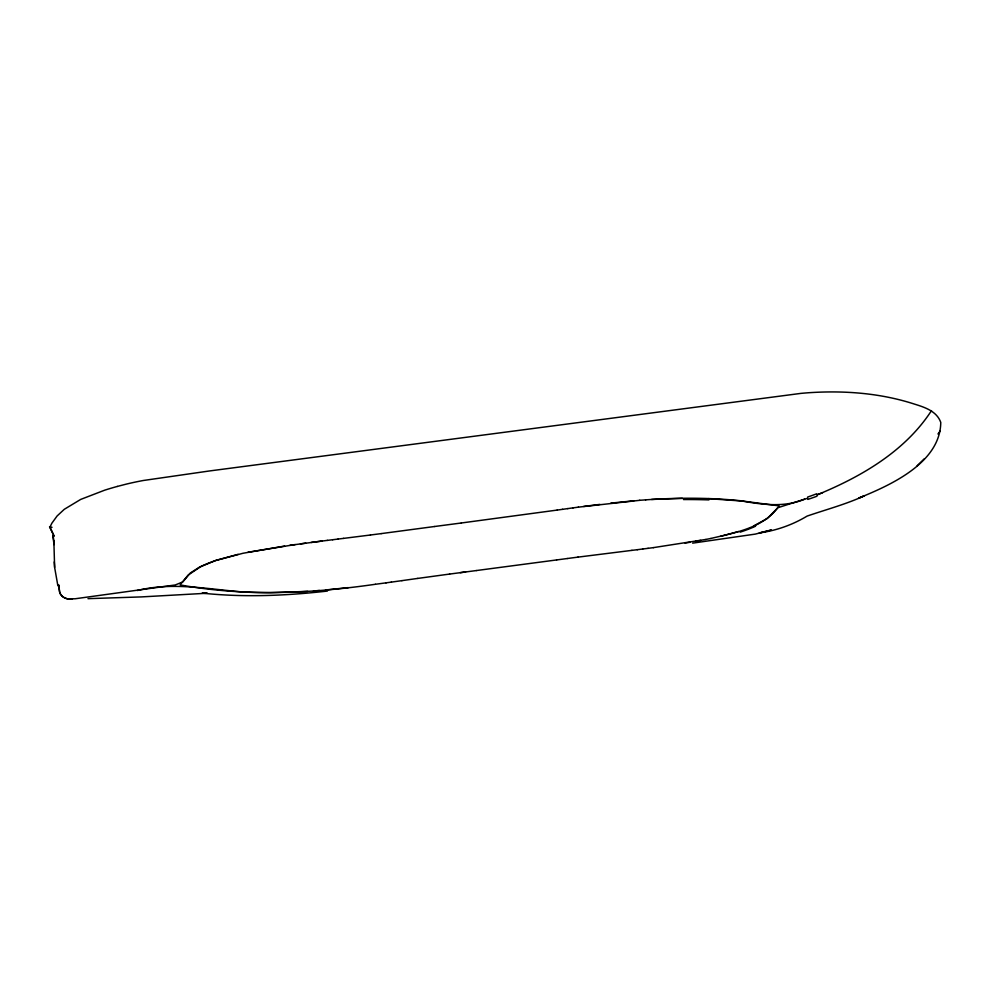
<?xml version="1.0" encoding="UTF-8"?>
<svg xmlns="http://www.w3.org/2000/svg" width="991" height="991" viewBox="0 0 991 991"><rect width="100%" height="100%" fill="white"/><g stroke="black" fill="none" stroke-linecap="round" stroke-linejoin="round"><path stroke-width="1.49" d="M117.285 486.445L126.414 484.091A253.869 84.322 6.1 0 1 143.224 480.511L209.312 470.985L800.976 393.377A188.538 62.631 6.1 0 1 809.251 392.696C844.567 390.38 880.652 393.105 914.445 404.093C924.776 407.301 936.768 411.178 940.769 422.401C940.286 462.97 890.302 485.256 858.64 498.114L864.561 495.723C846.066 504.27 826.308 509.498 807.108 516.088C792.478 524.883 776.201 530.656 759.255 532.935L771.407 530.012L755.278 534.112L692.635 543.142M940.087 431.11L937.957 433.984M931.478 410.646C904.969 451.512 860.944 476.869 816.894 494.93L822.666 492.676M917.084 465.844L924.318 458.808M754.077 525.738L767.356 518.466L777.836 507.726L807.727 498.188M804.593 499.204C783.955 507.801 761.621 504.568 740.364 500.728C708.887 497.494 677.126 497.655 645.575 499.86M738.481 531.523L720.618 536.342M238.125 554.328L215.753 560.423L199.302 567.248L190.247 573.058L182.827 581.915L175.221 584.975L75.105 598.775L67.908 598.886A20.935 15.881 -58.9 0 1 66.075 598.428L64.365 597.709M710.993 538.423C735.087 532.65 764.111 527.968 779.075 505.856L743.039 501.099L708.243 498.646M705.939 539.426L710.869 538.46M248.01 552.235L295.219 544.567M705.84 539.451L653.342 547.639M695.546 541.334L700.724 540.417M685.029 543.08L690.306 542.226M284.603 546.078L243.018 553.263L216.174 560.386A212.285 70.51 6.1 0 0 201.111 566.381L188.104 575.09L180.089 584.888C244.616 596.632 310.716 593.621 375.354 584.281M289.868 545.323L321.988 541.061M557.264 510.068L461.335 522.988M557.153 510.092L562.541 509.324M401.863 580.652L417.768 578.41M562.43 509.349L567.831 508.594M391.284 582.126L401.974 580.639M417.719 578.422L449.617 574.062M567.707 508.606L573.12 507.863M385.982 582.857L391.42 582.101M572.996 507.875L578.434 507.144M386.131 582.832L375.478 584.269M300.446 543.861L305.773 543.142M556.62 559.94L476.337 570.556M578.31 507.157L639.79 500.319M434.578 526.506L381.139 533.616M434.566 526.506L461.36 522.988M449.567 574.074L476.374 570.556M567.248 558.528L577.988 557.115M556.57 559.952L567.298 558.528M583.649 506.451L599.877 504.394M381.188 533.616L370.436 535.004M137.303 590.525C173.029 581.655 208.791 589.41 244.628 592.098A212.285 70.51 6.1 0 0 270.778 592.655L307.767 591.392M460.258 572.662L465.609 571.956M647.978 548.345L653.441 547.627M311.1 542.449L327.377 540.38M577.951 557.128L631.961 550.364M370.461 535.004L343.468 538.398M642.614 549.026L648.102 548.333M637.225 549.708L642.738 549.014M327.228 540.405L332.753 539.711M332.642 539.736L338.154 539.054M631.837 550.377L637.362 549.695M338.055 539.067L343.543 538.386M348.299 587.613L325.519 589.979M610.84 503.118L633.856 500.814M327.402 591.07C285.842 595.764 243.836 597.585 202.164 593.126L207.28 593.225L141.54 596.904L87.976 598.663M313.515 590.958L319.474 590.487M639.629 500.306L645.773 499.86M651.582 499.452L682.378 498.349M72.442 599.047L67.896 598.874A20.935 16.042 -59.9 0 1 66.05 598.415L63.833 597.412A16.736 12.809 -59 0 1 61.826 595.826L60.637 594.34A13.725 10.517 -58.5 0 1 59.745 592.593L58.667 584.851L59.584 592.011M52.028 527.299L49.55 526.853L53.056 534.099M53.353 534.706L53.935 535.908M51.928 531.263L49.971 527.101L51.842 523.248L57.106 515.977L64.316 509.287L80.717 499.402L104.6 490.211A336.16 111.636 6.1 0 1 117.297 486.445M52.201 531.857L53.031 533.654M53.588 534.843L54.146 536.032M52.82 535.561L54.047 544.641L53.848 540.677L54.629 567.397L57.887 585.817M53.254 536.354L53.898 541.854M54.257 561.922L54.629 567.397M816.98 496.206A298.279 225.081 -58.2 0 1 807.764 499.427M755.538 526.221A223.334 77.211 7.4 0 1 740.104 532.155M63.833 597.412A16.736 12.71 -59.8 0 1 61.888 595.876L60.699 594.389A13.725 10.405 -60.3 0 1 59.807 592.643M816.77 493.753A298.279 229.491 -60.6 0 1 807.653 497.048M683.468 499.551A223.334 68.874 5.7 0 1 708.937 499.898"/></g></svg>
